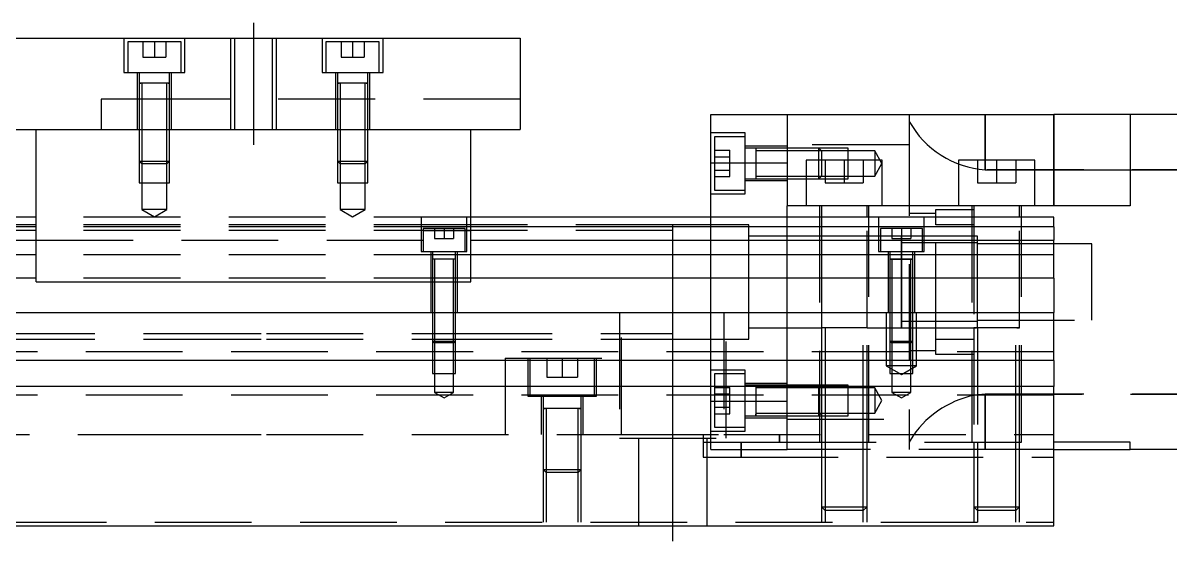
# Model space of a CAD drawing. Extents: x -12 to 553, y -286 to 102.
# Drawn here: x 204.7 to 355.2, y -239 to -171 of the extents above; entities that cross this region are included whole.
import ezdxf

# ---------------------------------------------------------------- set-up
doc = ezdxf.new("R2010")
doc.units = 0
doc.linetypes.add('CENTER', pattern=[50.8, 31.75, -6.35, 6.35, -6.35])
doc.linetypes.add('DASHED', pattern=[19.05, 12.7, -6.35])
doc.layers.get('0').update_dxf_attribs({"linetype": 'CONTINUOUS'})
doc.layers.add('CENTER', color=1, linetype='CENTER')

msp = doc.modelspace()

# ---------------------------------------------------------------- linework, layer by layer
at = {"color": 7, "linetype": 'CONTINUOUS'}
for p, q in [((70, -172.99), (270, -172.99)), ((270, -172.99), (270, -184.99)), ((295, -189.337524), (295, -182.99)), ((295, -182.99), (305, -182.99)), ((305, -182.99), (305, -194.99)), ((305, -182.99), (340, -182.99)), ((340, -194.99), (340, -182.99)), ((350, -182.99), (340, -182.99)), ((350, -182.99), (350, -194.99)), ((371, -182.99), (350, -182.99)), ((70, -184.99), (270, -184.99)), ((206.5, -204.99), (206.5, -184.99)), ((263.5, -204.99), (263.5, -184.99)), ((300.9, -187.433646), (300.9, -188.01866)), ((295, -196.49), (295, -189.337524)), ((295, -189.337524), (305, -189.337524)), ((300.9, -189.293604), (300.9, -189.573698)), ((317.5, -188.99), (307.5, -188.99)), ((307.5, -188.99), (307.5, -194.99)), ((317.5, -194.99), (317.5, -188.99)), ((337.5, -188.99), (327.5, -188.99)), ((327.5, -188.99), (327.5, -194.99)), ((337.5, -194.99), (337.5, -188.99)), ((300.9, -190.848714), (300.9, -191.433656)), ((305, -196.49), (305, -194.99)), ((350, -194.99), (305, -194.99)), ((206.5, -196.49), (133.5, -196.49)), ((340, -196.49), (263.5, -196.49)), ((340, -197.742272), (340, -196.49)), ((206.5, -197.742272), (133.5, -197.742272)), ((340, -197.742272), (263.5, -197.742272)), ((340, -197.742272), (340, -199.51668)), ((133.5, -199.51668), (206.5, -199.51668)), ((263.5, -199.51668), (340, -199.51668)), ((320, -204.99), (320, -198.989994)), ((340, -201.413076), (340, -199.51668)), ((206.5, -201.413076), (133.5, -201.413076)), ((340, -201.413076), (263.5, -201.413076)), ((340, -204.467372), (340, -201.413076)), ((206.5, -204.467372), (133.5, -204.467372)), ((340, -204.467372), (263.5, -204.467372)), ((340, -204.467372), (340, -208.99)), ((206.5, -204.99), (263.5, -204.99)), ((0, -208.99), (340, -208.99)), ((340, -215.29), (340, -208.99)), ((340, -215.29), (0, -215.29)), ((340, -215.29), (340, -218.69)), ((340, -218.69), (0, -218.69)), ((300.9, -218.546344), (300.9, -218.69)), ((300.9, -218.69), (300.9, -219.13136)), ((340, -236.99), (340, -218.69)), ((300.9, -220.406302), (300.9, -220.686396)), ((300.9, -221.961412), (300.9, -222.546354)), ((350, -225.99), (340, -225.99)), ((340, -226.99), (350, -226.99)), ((350, -226.99), (350, -225.99)), ((371, -226.99), (350, -226.99)), ((0, -236.99), (340, -236.99))]:
    msp.add_line(p, q, dxfattribs=at)
at = {"color": 3, "linetype": 'DASHED'}
for p, q in [((218, -172.99), (218, -177.49)), ((226, -177.49), (226, -172.99)), ((232.000006, -172.99), (232.000006, -184.99)), ((232.5, -172.99), (232.5, -184.99)), ((237.5, -184.99), (237.5, -172.99)), ((237.999994, -184.99), (237.999994, -172.99)), ((244, -172.99), (244, -177.49)), ((252, -177.49), (252, -172.99)), ((225.5, -173.49), (218.5, -173.49)), ((218.5, -173.49), (218.5, -177.49)), ((220.5, -173.49), (220.5, -175.49)), ((222, -173.49), (222, -175.49)), ((223.5, -173.49), (223.5, -175.49)), ((225.5, -177.49), (225.5, -173.49)), ((251.5, -173.49), (244.5, -173.49)), ((244.5, -173.49), (244.5, -177.49)), ((246.5, -173.49), (246.5, -175.49)), ((248, -173.49), (248, -175.49)), ((249.5, -173.49), (249.5, -175.49)), ((251.5, -177.49), (251.5, -173.49)), ((220.5, -175.49), (222, -175.49)), ((222, -175.49), (223.5, -175.49)), ((246.5, -175.49), (248, -175.49)), ((248, -175.49), (249.5, -175.49)), ((218, -177.49), (226, -177.49)), ((219.75, -177.49), (219.75, -184.99)), ((220, -177.49), (220, -178.89)), ((224, -178.89), (224, -177.49)), ((224.25, -184.99), (224.25, -177.49)), ((244, -177.49), (252, -177.49)), ((245.75, -177.49), (245.75, -184.99)), ((246, -177.49), (246, -178.89)), ((250, -178.89), (250, -177.49)), ((250.25, -184.99), (250.25, -177.49)), ((220, -178.885), (220, -178.89)), ((220, -178.89), (220.216462, -178.89)), ((220.216708, -178.89), (220, -178.89)), ((220, -178.89), (220, -178.895)), ((220, -178.89), (220, -184.99)), ((223.783332, -178.89), (220.216708, -178.89)), ((220.35, -178.89), (220.35, -184.99)), ((223.65, -184.99), (223.65, -178.89)), ((224, -178.89), (223.783332, -178.89)), ((223.783538, -178.89), (224, -178.89)), ((224, -178.89), (224, -178.885)), ((224, -178.895), (224, -178.89)), ((224, -184.99), (224, -178.89)), ((246, -178.885), (246, -178.89)), ((246, -178.89), (246.216462, -178.89)), ((246.216708, -178.89), (246, -178.89)), ((246, -178.89), (246, -178.895)), ((246, -178.89), (246, -184.99)), ((249.783332, -178.89), (246.216708, -178.89)), ((246.35, -178.89), (246.35, -184.99)), ((249.65, -184.99), (249.65, -178.89)), ((250, -178.89), (249.783332, -178.89)), ((249.783538, -178.89), (250, -178.89)), ((250, -178.89), (250, -178.885)), ((250, -178.895), (250, -178.89)), ((250, -184.99), (250, -178.89)), ((225, -180.99), (215, -180.99)), ((215, -180.99), (215, -184.99)), ((270, -180.99), (225, -180.99)), ((321, -182.99), (321, -183.606596)), ((321, -183.606596), (321, -226.373404)), ((321, -183.606596), (321.037764, -183.91036)), ((331, -190.250598), (331, -182.99)), ((331, -182.99), (331, -188.99)), ((340, -182.99), (340, -194.99)), ((220, -184.99), (220, -189.14)), ((220.000006, -184.99), (220.000002, -189.14)), ((220.35, -184.99), (220.35, -189.49)), ((223.65, -189.49), (223.65, -184.99)), ((223.999998, -189.14), (223.999994, -184.99)), ((224, -189.14), (224, -184.99)), ((246, -184.99), (246, -189.14)), ((246.000006, -184.99), (246.000002, -189.14)), ((246.35, -184.99), (246.35, -189.49)), ((249.65, -189.49), (249.65, -184.99)), ((249.999998, -189.14), (249.999994, -184.99)), ((250, -189.14), (250, -184.99)), ((299.5, -185.43365), (295, -185.43365)), ((295.5, -185.93365), (295.5, -189.43365)), ((299.5, -185.93365), (295.5, -185.93365)), ((299.5, -193.43365), (299.5, -185.43365)), ((295.5, -187.7016), (297.5, -187.7016)), ((297.5, -188.567626), (297.5, -187.7016)), ((305, -187.18365), (299.5, -187.18365)), ((300.9, -187.43365), (299.5, -187.43365)), ((300.9, -187.43365), (300.895, -187.43365)), ((300.9, -187.43365), (300.9, -187.650318)), ((305, -187.43365), (300.9, -187.43365)), ((300.905, -187.43365), (300.9, -187.43365)), ((300.9, -187.650318), (300.9, -188.018664)), ((305, -187.78365), (300.9, -187.78365)), ((300.9, -188.018664), (300.9, -189.43365)), ((321, -186.99), (305, -186.99)), ((309.15, -187.43365), (305, -187.43365)), ((309.15, -187.433654), (305, -187.433656)), ((309.5, -187.78365), (305, -187.78365)), ((309.15, -188.99), (309.15, -187.43365)), ((309.5, -187.78365), (309.15, -187.43365)), ((313, -187.433656), (309.15, -187.433654)), ((309.5, -187.78365), (309.5, -188.99)), ((313, -187.78365), (309.5, -187.78365)), ((313, -188.99), (313, -187.433656)), ((316.5, -187.78365), (313, -187.78365)), ((316.5, -187.78365), (316.5, -191.08365)), ((317.452628, -189.43365), (316.5, -187.78365)), ((220, -189.14), (224, -189.14)), ((220, -189.14), (220.35, -189.49)), ((220.000002, -189.14), (220.000006, -191.99)), ((223.65, -189.49), (220.35, -189.49)), ((220.35, -189.49), (220.35, -191.99)), ((223.65, -189.49), (224, -189.14)), ((223.65, -191.99), (223.65, -189.49)), ((223.999994, -191.99), (223.999998, -189.14)), ((246, -189.14), (250, -189.14)), ((246, -189.14), (246.35, -189.49)), ((246.000002, -189.14), (246.000006, -191.99)), ((249.65, -189.49), (246.35, -189.49)), ((246.35, -189.49), (246.35, -191.99)), ((249.65, -189.49), (250, -189.14)), ((249.65, -191.99), (249.65, -189.49)), ((249.999994, -191.99), (249.999998, -189.14)), ((295.5, -188.567626), (297.5, -188.567626)), ((295.5, -189.43365), (295.5, -192.93365)), ((297.5, -190.299676), (297.5, -188.567626)), ((300.9, -189.43365), (300.9, -190.84871)), ((309.15, -189.43365), (309.15, -188.99)), ((309.15, -191.43365), (309.15, -189.43365)), ((309.5, -188.99), (309.5, -189.43365)), ((309.5, -189.43365), (309.5, -191.08365)), ((310, -188.99), (310, -191.99)), ((312.5, -188.99), (312.5, -191.99)), ((313, -191.433646), (313, -188.99)), ((315, -188.99), (315, -191.99)), ((316.5, -191.08365), (317.452628, -189.43365)), ((330, -188.99), (330, -191.99)), ((331, -188.99), (331, -190.250598)), ((332.5, -188.99), (332.5, -191.99)), ((335, -188.99), (335, -191.99)), ((295.5, -190.299676), (297.5, -190.299676)), ((297.5, -191.165702), (297.5, -190.299676)), ((300.9, -190.84871), (300.9, -191.216942)), ((300.9, -191.08365), (305, -191.08365)), ((305, -191.08365), (307.5, -191.08365)), ((307.5, -191.08365), (309.5, -191.08365)), ((309.15, -191.43365), (309.5, -191.08365)), ((309.5, -191.08365), (313, -191.08365)), ((313, -191.08365), (316.5, -191.08365)), ((331, -190.250598), (337.5, -190.250598)), ((363, -190.250598), (331, -190.250598)), ((337.5, -190.250598), (350, -190.250598)), ((350, -190.250598), (360.500006, -190.250598)), ((220.000006, -191.99), (223.999994, -191.99)), ((220.35, -191.99), (220.35, -195.49)), ((223.65, -195.49), (223.65, -191.99)), ((246.000006, -191.99), (249.999994, -191.99)), ((246.35, -191.99), (246.35, -195.49)), ((249.65, -195.49), (249.65, -191.99)), ((295.5, -191.165702), (297.5, -191.165702)), ((299.5, -191.43365), (300.9, -191.43365)), ((299.5, -191.68365), (305, -191.68365)), ((300.895, -191.43365), (300.9, -191.43365)), ((300.9, -191.216942), (300.9, -191.43365)), ((300.9, -191.43365), (305, -191.43365)), ((300.9, -191.43365), (300.905, -191.43365)), ((305, -191.433646), (307.5, -191.433646)), ((305, -191.43365), (307.5, -191.43365)), ((307.5, -191.433646), (309.15, -191.433648)), ((307.5, -191.43365), (309.15, -191.43365)), ((309.15, -191.433648), (313, -191.433646)), ((310, -191.99), (312.5, -191.99)), ((312.5, -191.99), (315, -191.99)), ((330, -191.99), (332.5, -191.99)), ((332.5, -191.99), (335, -191.99)), ((295, -193.43365), (299.5, -193.43365)), ((295.5, -192.93365), (299.5, -192.93365)), ((223.65, -195.49), (220.35, -195.49)), ((220.35, -195.49), (222, -196.442628)), ((222, -196.442628), (223.65, -195.49)), ((249.65, -195.49), (246.35, -195.49)), ((246.35, -195.49), (248, -196.442628)), ((248, -196.442628), (249.65, -195.49)), ((309.25, -194.99), (309.25, -225.99)), ((309.5, -194.99), (309.5, -196.49)), ((315.5, -196.49), (315.5, -194.99)), ((315.75, -225.99), (315.75, -194.99)), ((324.5, -195.49), (329.5, -195.49)), ((324.5, -196.49), (324.5, -195.49)), ((329.25, -194.99), (329.25, -225.99)), ((329.5, -194.99), (329.5, -196.49)), ((335.5, -196.49), (335.5, -194.99)), ((335.75, -225.99), (335.75, -194.99)), ((263.5, -196.49), (206.5, -196.49)), ((257, -196.49), (257, -200.99)), ((263, -200.99), (263, -196.49)), ((295, -208.99), (295, -196.49)), ((305, -208.99), (305, -196.49)), ((309.5, -196.49), (309.5, -208.99)), ((315.5, -210.995), (315.5, -196.49)), ((317, -196.49), (317, -200.99)), ((324.5, -195.99), (321, -195.99)), ((323, -200.99), (323, -196.49)), ((324.5, -197.49), (324.5, -196.49)), ((329.5, -196.49), (329.5, -210.995)), ((335.5, -210.995), (335.5, -196.49)), ((263.5, -197.49), (198, -197.49)), ((263.5, -198.24), (198, -198.24)), ((263.5, -197.742272), (206.5, -197.742272)), ((262.75, -197.99), (257.25, -197.99)), ((257.25, -197.99), (257.25, -200.99)), ((262.75, -198.24), (257.25, -198.24)), ((257.25, -198.24), (263.5, -198.24)), ((258.75, -197.99), (258.75, -199.29)), ((260, -197.99), (260, -199.29)), ((261.25, -197.99), (261.25, -199.29)), ((262.75, -200.99), (262.75, -197.99)), ((290, -198.24), (262.75, -198.24)), ((290, -197.49), (263.5, -197.49)), ((290, -197.49), (289.995, -197.49)), ((290, -198.038872), (290, -197.49)), ((290.005, -197.49), (290, -197.49)), ((295, -197.49), (290, -197.49)), ((290, -204.789934), (290, -198.038872)), ((300, -197.49), (295, -197.49)), ((300, -204.99), (300, -197.49)), ((322.75, -197.99), (317.25, -197.99)), ((317.25, -197.99), (317.25, -200.99)), ((318.75, -197.99), (318.75, -199.29)), ((320, -197.99), (320, -199.29)), ((321.25, -197.99), (321.25, -199.29)), ((322.75, -200.99), (322.75, -197.99)), ((324.5, -212.49), (324.5, -197.49)), ((329.5, -197.49), (324.5, -197.49)), ((206.5, -199.51668), (263.5, -199.51668)), ((258.75, -199.29), (260, -199.29)), ((260, -199.29), (261.25, -199.29)), ((305, -198.99), (300, -198.99)), ((309.5, -198.99), (305, -198.99)), ((315.5, -198.99), (309.5, -198.99)), ((317.25, -198.99), (315.5, -198.99)), ((320.005, -198.99), (317.25, -198.99)), ((318.75, -199.29), (320, -199.29)), ((321, -198.99), (319.995, -198.99)), ((320, -210.990006), (320, -198.989994)), ((320, -198.99), (320, -204.789964)), ((320, -199.664966), (320, -198.99)), ((320, -199.29), (321.25, -199.29)), ((320, -199.865), (320, -210.115)), ((321, -199.865), (320, -199.865)), ((322.75, -198.99), (321, -198.99)), ((322.75, -199.865), (321, -199.865)), ((324.5, -198.99), (322.75, -198.99)), ((324.5, -199.865), (322.75, -199.865)), ((329.5, -198.99), (324.5, -198.99)), ((329.5, -199.865), (324.5, -199.865)), ((330, -198.99), (329.5, -198.99)), ((330, -199.865), (329.5, -199.865)), ((330, -204.99), (330, -198.99)), ((335.5, -199.99), (330, -199.99)), ((340, -199.99), (335.5, -199.99)), ((345, -199.99), (340, -199.99)), ((345, -204.99), (345, -199.99)), ((263.5, -201.413076), (206.5, -201.413076)), ((257, -200.99), (263, -200.99)), ((258.25, -200.99), (258.25, -208.99)), ((258.5, -200.99), (258.5, -201.99)), ((261.5, -201.99), (261.5, -200.99)), ((261.75, -208.99), (261.75, -200.99)), ((317, -200.99), (323, -200.99)), ((318.25, -200.99), (318.25, -208.99)), ((318.5, -200.99), (318.5, -201.99)), ((321.5, -201.99), (321.5, -200.99)), ((321.75, -208.99), (321.75, -200.99)), ((258.5, -201.985), (258.5, -201.99)), ((258.624678, -201.99), (258.5, -201.99)), ((258.5, -201.99), (258.5, -201.995)), ((258.5, -201.99), (258.5, -208.99)), ((259.998804, -201.99), (258.624678, -201.99)), ((258.75, -201.99), (258.75, -208.99)), ((261.37533, -201.99), (259.998804, -201.99)), ((261.25, -208.99), (261.25, -201.99)), ((261.5, -201.99), (261.37533, -201.99)), ((261.5, -201.99), (261.5, -201.985)), ((261.5, -201.995), (261.5, -201.99)), ((261.5, -208.99), (261.5, -201.99)), ((318.5, -201.985), (318.5, -201.99)), ((318.5, -201.99), (318.62467, -201.99)), ((318.624678, -201.99), (318.5, -201.99)), ((318.5, -201.99), (318.5, -208.99)), ((318.5, -201.99), (318.5, -201.995)), ((318.62467, -201.99), (321.375392, -201.99)), ((319.998804, -201.99), (318.624678, -201.99)), ((318.75, -201.99), (318.75, -208.99)), ((321.37533, -201.99), (319.998804, -201.99)), ((321.25, -208.99), (321.25, -201.99)), ((321.5, -201.99), (321.37533, -201.99)), ((321.375392, -201.99), (321.5, -201.99)), ((321.5, -201.99), (321.5, -201.985)), ((321.5, -208.99), (321.5, -201.99)), ((321.5, -201.995), (321.5, -201.99)), ((263.5, -204.467372), (206.5, -204.467372)), ((290, -205.190056), (290, -204.789934)), ((290, -208.99023), (290, -205.190056)), ((300, -208.99), (300, -204.99)), ((320, -204.789964), (320, -210.989164)), ((330, -210.99), (330, -204.99)), ((345, -209.99), (345, -204.99)), ((258.5, -208.99), (258.5, -212.74)), ((258.500006, -208.99), (258.500006, -212.740006)), ((258.75, -208.99), (258.75, -212.99)), ((261.25, -212.99), (261.25, -208.99)), ((261.499994, -212.740006), (261.499994, -208.99)), ((261.5, -212.74), (261.5, -208.99)), ((283, -208.99), (283, -225.49)), ((283.291796, -224.99), (283.291796, -208.99)), ((290, -211.940962), (290, -208.99023)), ((295, -215.29), (295, -208.99)), ((296.708204, -208.99), (296.708204, -224.99)), ((297, -225.49), (297, -208.99)), ((300, -212.49), (300, -208.99)), ((305, -215.29), (305, -208.99)), ((309.5, -208.99), (309.5, -210.99)), ((318, -208.99), (318, -215.99)), ((318.5, -208.99), (318.5, -212.74)), ((318.500006, -208.99), (318.500006, -212.740006)), ((318.75, -208.99), (318.75, -212.99)), ((321.25, -212.99), (321.25, -208.99)), ((321.499994, -212.740006), (321.499994, -208.99)), ((321.5, -212.74), (321.5, -208.99)), ((322, -215.99), (322, -208.99)), ((320, -210.990006), (320, -210.115)), ((320, -210.115), (330, -210.115)), ((330, -209.99), (345, -209.99)), ((201.5, -211.74), (223.291796, -211.74)), ((223.291796, -211.74), (236.708204, -211.74)), ((236.708204, -211.74), (258.5, -211.74)), ((258.5, -211.74), (258.75, -211.74)), ((258.75, -211.74), (261.25, -211.74)), ((261.25, -211.74), (261.5, -211.74)), ((261.5, -211.74), (283.291796, -211.74)), ((283.291796, -211.74), (290, -211.74)), ((290, -212.489332), (290, -211.940962)), ((300, -210.99), (305, -210.99)), ((305, -210.99), (309.39999, -210.99)), ((309.39999, -210.99), (309.5, -210.99)), ((309.5, -210.985), (309.5, -210.99)), ((309.849602, -210.99), (309.5, -210.99)), ((309.5, -210.99), (309.5, -215.29)), ((309.5, -210.99), (309.5, -210.995)), ((315.15035, -210.99), (309.849602, -210.99)), ((310, -210.99), (310, -215.29)), ((315, -225.99), (315, -210.99)), ((315.5, -210.99), (315.15035, -210.99)), ((315.5, -225.99), (315.5, -210.985)), ((315.500006, -210.99), (315.60001, -210.99)), ((315.60001, -210.99), (320.005, -210.99)), ((319.995, -210.99), (329.39999, -210.99)), ((320, -210.989164), (320, -210.99)), ((320.005, -210.99), (329.5, -210.99)), ((329.39999, -210.99), (329.5, -210.99)), ((329.5, -210.985), (329.5, -225.99)), ((329.5, -210.99), (329.84965, -210.99)), ((329.849602, -210.99), (329.5, -210.99)), ((335.15035, -210.99), (329.849602, -210.99)), ((330, -210.99), (330, -225.99)), ((335, -225.99), (335, -210.99)), ((335.150204, -210.99), (335.5, -210.99)), ((335.5, -210.99), (335.15035, -210.99)), ((335.5, -225.99), (335.5, -210.985)), ((201.5, -212.49), (223.291796, -212.49)), ((223.291796, -212.49), (236.708204, -212.49)), ((236.708204, -212.49), (258.5, -212.49)), ((258.5, -212.49), (258.75, -212.49)), ((258.5, -212.74), (261.5, -212.74)), ((258.5, -212.74), (258.75, -212.99)), ((258.500006, -212.740006), (258.500006, -215.29)), ((258.75, -212.49), (261.25, -212.49)), ((261.25, -212.99), (258.75, -212.99)), ((258.75, -212.99), (258.75, -216.99)), ((261.25, -212.49), (261.5, -212.49)), ((261.25, -212.99), (261.5, -212.74)), ((261.25, -216.99), (261.25, -212.99)), ((261.499994, -215.29), (261.499994, -212.740006)), ((261.5, -212.49), (283.291796, -212.49)), ((283.291796, -212.49), (290, -212.49)), ((289.995, -212.49), (290, -212.49)), ((290, -212.49), (290, -212.489332)), ((290, -212.49), (290.005, -212.49)), ((290, -212.49), (295, -212.49)), ((295, -212.49), (296.708204, -212.49)), ((296.708204, -212.49), (300, -212.49)), ((318.5, -212.74), (321.5, -212.74)), ((318.5, -212.74), (318.75, -212.99)), ((318.500006, -212.740006), (318.500006, -215.29)), ((321.25, -212.99), (318.75, -212.99)), ((318.75, -212.99), (318.75, -216.99)), ((321.25, -212.99), (321.5, -212.74)), ((321.25, -216.99), (321.25, -212.99)), ((321.499994, -215.29), (321.499994, -212.740006)), ((324.5, -212.49), (329.5, -212.49)), ((324.5, -214.49), (324.5, -212.49)), ((340, -214.14), (0, -214.14)), ((268, -214.99), (268, -215.29)), ((268, -214.99), (283, -214.99)), ((271, -214.99), (271, -219.99)), ((271.25, -214.99), (271.25, -215.29)), ((273.5, -214.99), (273.5, -217.49)), ((275.5, -214.99), (275.5, -217.49)), ((277.5, -214.99), (277.5, -217.49)), ((279.75, -215.29), (279.75, -214.99)), ((280, -219.99), (280, -214.99)), ((321, -213.99), (324.5, -213.99)), ((329.5, -214.49), (324.5, -214.49)), ((258.500006, -215.29), (258.500006, -216.99)), ((261.499994, -216.99), (261.499994, -215.29)), ((268, -215.29), (268, -218.69)), ((271.25, -215.29), (271.25, -218.69)), ((279.75, -218.69), (279.75, -215.29)), ((295, -218.69), (295, -215.29)), ((299.5, -216.54635), (295, -216.54635)), ((299.5, -224.54635), (299.5, -216.54635)), ((305, -218.69), (305, -215.29)), ((309.5, -215.29), (309.5, -218.69)), ((310, -215.29), (310, -218.69)), ((322, -215.99), (318, -215.99)), ((318, -215.99), (320, -217.1447)), ((318.500006, -215.29), (318.500006, -216.99)), ((320, -217.1447), (322, -215.99)), ((321.499994, -216.99), (321.499994, -215.29)), ((258.500006, -216.99), (261.499994, -216.99)), ((258.75, -216.99), (258.75, -219.49)), ((261.25, -219.49), (261.25, -216.99)), ((273.5, -217.49), (275.5, -217.49)), ((275.5, -217.49), (277.5, -217.49)), ((295.5, -217.04635), (295.5, -218.69)), ((296.708204, -217.04635), (295.5, -217.04635)), ((299.5, -217.04635), (296.708204, -217.04635)), ((318.500006, -216.99), (321.499994, -216.99)), ((318.75, -216.99), (318.75, -219.49)), ((321.25, -219.49), (321.25, -216.99)), ((261.25, -219.49), (258.75, -219.49)), ((258.75, -219.49), (260, -220.211688)), ((260, -220.211688), (261.25, -219.49)), ((268, -218.69), (268, -224.99)), ((271.25, -218.69), (271.25, -219.99)), ((279.75, -219.99), (279.75, -218.69)), ((295, -220.642476), (295, -218.69)), ((295.5, -218.69), (295.5, -220.54635)), ((295.5, -218.814298), (297.5, -218.814298)), ((295.5, -219.680324), (297.5, -219.680324)), ((297.5, -219.680324), (297.5, -218.814298)), ((297.5, -221.412374), (297.5, -219.680324)), ((305, -218.29635), (299.5, -218.29635)), ((300.9, -218.54635), (299.5, -218.54635)), ((300.9, -218.54635), (300.895, -218.54635)), ((300.9, -218.54635), (300.9, -218.689586)), ((300.905, -218.54635), (300.9, -218.54635)), ((305, -218.54635), (300.9, -218.54635)), ((300.9, -218.689586), (300.9, -218.763016)), ((300.9, -218.763016), (300.9, -219.131362)), ((305, -218.89635), (300.9, -218.89635)), ((300.9, -219.131362), (300.9, -220.54635)), ((309.15, -218.54635), (305, -218.54635)), ((309.15, -218.546352), (305, -218.546354)), ((305, -225.99), (305, -218.69)), ((309.5, -218.89635), (305, -218.89635)), ((309.15, -218.69), (309.15, -218.54635)), ((309.29365, -218.69), (309.15, -218.54635)), ((309.5, -218.546354), (309.15, -218.546352)), ((309.15, -220.54635), (309.15, -218.69)), ((309.5, -218.89635), (309.29365, -218.69)), ((310, -218.546354), (309.5, -218.546354)), ((309.5, -218.69), (309.5, -225.99)), ((313, -218.89635), (309.5, -218.89635)), ((313, -218.546354), (310, -218.546354)), ((310, -218.69), (310, -225.99)), ((313, -222.546344), (313, -218.546354)), ((316.5, -218.89635), (313, -218.89635)), ((316.5, -218.89635), (316.5, -222.19635)), ((317.452628, -220.54635), (316.5, -218.89635)), ((321.25, -219.49), (318.75, -219.49)), ((318.75, -219.49), (320, -220.211688)), ((320, -220.211688), (321.25, -219.49)), ((331, -219.729402), (329.619728, -219.83908)), ((331, -219.729402), (363, -219.729402)), ((335, -219.729402), (331, -219.729402)), ((331, -226.99), (331, -219.729402)), ((331, -219.729402), (331, -226.99)), ((335.5, -219.729402), (335, -219.729402)), ((340, -219.729402), (335.5, -219.729402)), ((363, -219.729402), (340, -219.729402)), ((340, -219.84), (0, -219.84)), ((271, -219.99), (280, -219.99)), ((272.75, -219.99), (272.75, -224.99)), ((273, -219.99), (273, -221.595)), ((278, -221.595), (278, -219.99)), ((278.25, -224.99), (278.25, -219.99)), ((295, -220.642476), (305, -220.642476)), ((295, -226.99), (295, -220.642476)), ((295.5, -220.54635), (295.5, -224.04635)), ((300.9, -220.54635), (300.9, -221.961408)), ((309.15, -222.54635), (309.15, -220.54635)), ((316.5, -222.19635), (317.452628, -220.54635)), ((273, -221.585), (273, -224.99)), ((273, -221.59), (273.257448, -221.59)), ((273.257468, -221.59), (273, -221.59)), ((277.742552, -221.59), (273.257468, -221.59)), ((273.4, -221.59), (273.4, -224.99)), ((277.6, -224.99), (277.6, -221.59)), ((278, -221.59), (277.742552, -221.59)), ((277.742602, -221.59), (278, -221.59)), ((278, -224.99), (278, -221.585)), ((295.5, -221.412374), (297.5, -221.412374)), ((295.5, -222.2784), (297.5, -222.2784)), ((297.5, -222.2784), (297.5, -221.412374)), ((299.5, -222.54635), (300.905, -222.54635)), ((300.895, -222.54635), (305, -222.546346)), ((300.9, -221.961408), (300.9, -222.32964)), ((300.9, -222.19635), (305, -222.19635)), ((300.9, -222.32964), (300.9, -222.54635)), ((300.9, -222.54635), (300.9, -222.329682)), ((305, -222.19635), (309.5, -222.19635)), ((305, -222.19635), (309.5, -222.19635)), ((305, -222.546344), (309.15, -222.546346)), ((305, -222.546346), (309.15, -222.54635)), ((309.15, -222.54635), (309.5, -222.19635)), ((309.15, -222.546346), (313, -222.546344)), ((309.5, -222.19635), (313, -222.19635)), ((313, -222.19635), (316.5, -222.19635)), ((295.5, -224.04635), (299.5, -224.04635)), ((299.5, -222.79635), (305, -222.79635)), ((305, -222.99), (321, -222.99)), ((305, -222.99), (321, -222.99)), ((116.708204, -224.99), (223.291796, -224.99)), ((223.291796, -224.99), (236.708204, -224.99)), ((236.708204, -224.99), (283.291796, -224.99)), ((273, -224.99), (273, -229.59)), ((273.000006, -224.99), (273.000002, -229.59)), ((273.4, -224.99), (273.4, -229.99)), ((277.6, -229.99), (277.6, -224.99)), ((277.999998, -229.59), (277.999994, -224.99)), ((278, -229.59), (278, -224.99)), ((283, -225.49), (297, -225.49)), ((283.291796, -224.99), (296.708204, -224.99)), ((283.291796, -224.99), (296.708204, -224.99)), ((285.5, -225.49), (285.5, -236.99)), ((294, -224.99), (294, -225.99)), ((294.5, -236.99), (294.5, -225.49)), ((295, -224.54635), (299.5, -224.54635)), ((296.708204, -224.99), (340, -224.99)), ((304, -225.99), (304, -224.99)), ((304, -224.99), (304, -225.99)), ((294, -225.99), (304, -225.99)), ((294, -225.99), (294, -227.99)), ((295, -226.99), (305, -226.99)), ((299, -227.99), (299, -225.99)), ((299, -225.99), (299, -227.99)), ((304, -225.99), (340, -225.99)), ((305, -226.99), (305, -225.99)), ((335, -226.99), (305, -226.99)), ((309.5, -225.99), (309.5, -234.49)), ((309.500006, -225.99), (309.500002, -234.49)), ((310, -225.99), (310, -234.99)), ((315, -234.99), (315, -225.99)), ((315.499998, -234.49), (315.499994, -225.99)), ((315.5, -234.49), (315.5, -225.99)), ((321.033404, -226.088776), (321, -226.373404)), ((321, -226.373404), (321, -226.99)), ((321.131428, -225.77498), (321.033404, -226.088776)), ((329.5, -225.99), (329.5, -234.49)), ((329.500006, -225.99), (329.500002, -234.49)), ((330, -225.99), (330, -234.99)), ((335, -234.99), (335, -225.99)), ((335.5, -226.99), (335, -226.99)), ((335.499998, -234.49), (335.499994, -225.99)), ((335.5, -234.49), (335.5, -225.99)), ((340, -226.99), (335.5, -226.99)), ((294, -227.99), (299, -227.99)), ((299, -227.99), (340, -227.99)), ((273, -229.59), (278, -229.59)), ((273, -229.59), (273.4, -229.99)), ((273.000002, -229.59), (273.000006, -236.49)), ((277.6, -229.99), (273.4, -229.99)), ((273.4, -229.99), (273.4, -236.49)), ((277.6, -229.99), (278, -229.59)), ((277.6, -236.49), (277.6, -229.99)), ((277.999994, -236.49), (277.999998, -229.59)), ((309.5, -234.49), (315.5, -234.49)), ((309.5, -234.49), (310, -234.99)), ((309.500002, -234.49), (309.500006, -236.49)), ((315, -234.99), (315.5, -234.49)), ((315.499994, -236.49), (315.499998, -234.49)), ((329.5, -234.49), (335.5, -234.49)), ((329.5, -234.49), (330, -234.99)), ((329.500002, -234.49), (329.500006, -236.49)), ((335, -234.99), (335.5, -234.49)), ((335.499994, -236.49), (335.499998, -234.49)), ((315, -234.99), (310, -234.99)), ((310, -234.99), (310, -236.49)), ((315, -236.49), (315, -234.99)), ((335, -234.99), (330, -234.99)), ((330, -234.99), (330, -236.49)), ((335, -236.49), (335, -234.99)), ((12.499994, -236.49), (340, -236.49))]:
    msp.add_line(p, q, dxfattribs=at)
for centre, radius, start, end in [((331.811246, -177.979102), 12.298282, 208.83464497, 266.2177859), ((332.208677, -232.57832), 12.999649, 101.48756923, 148.44290689)]:
    msp.add_arc(centre, radius, start, end, dxfattribs=at)
at = {"layer": 'CENTER', "color": 1, "linetype": 'CENTER'}
for p, q in [((235, -170.99), (235, -186.99)), ((290, -238.99), (290, -206.99))]:
    msp.add_line(p, q, dxfattribs=at)

doc.saveas('drawing.dxf')
